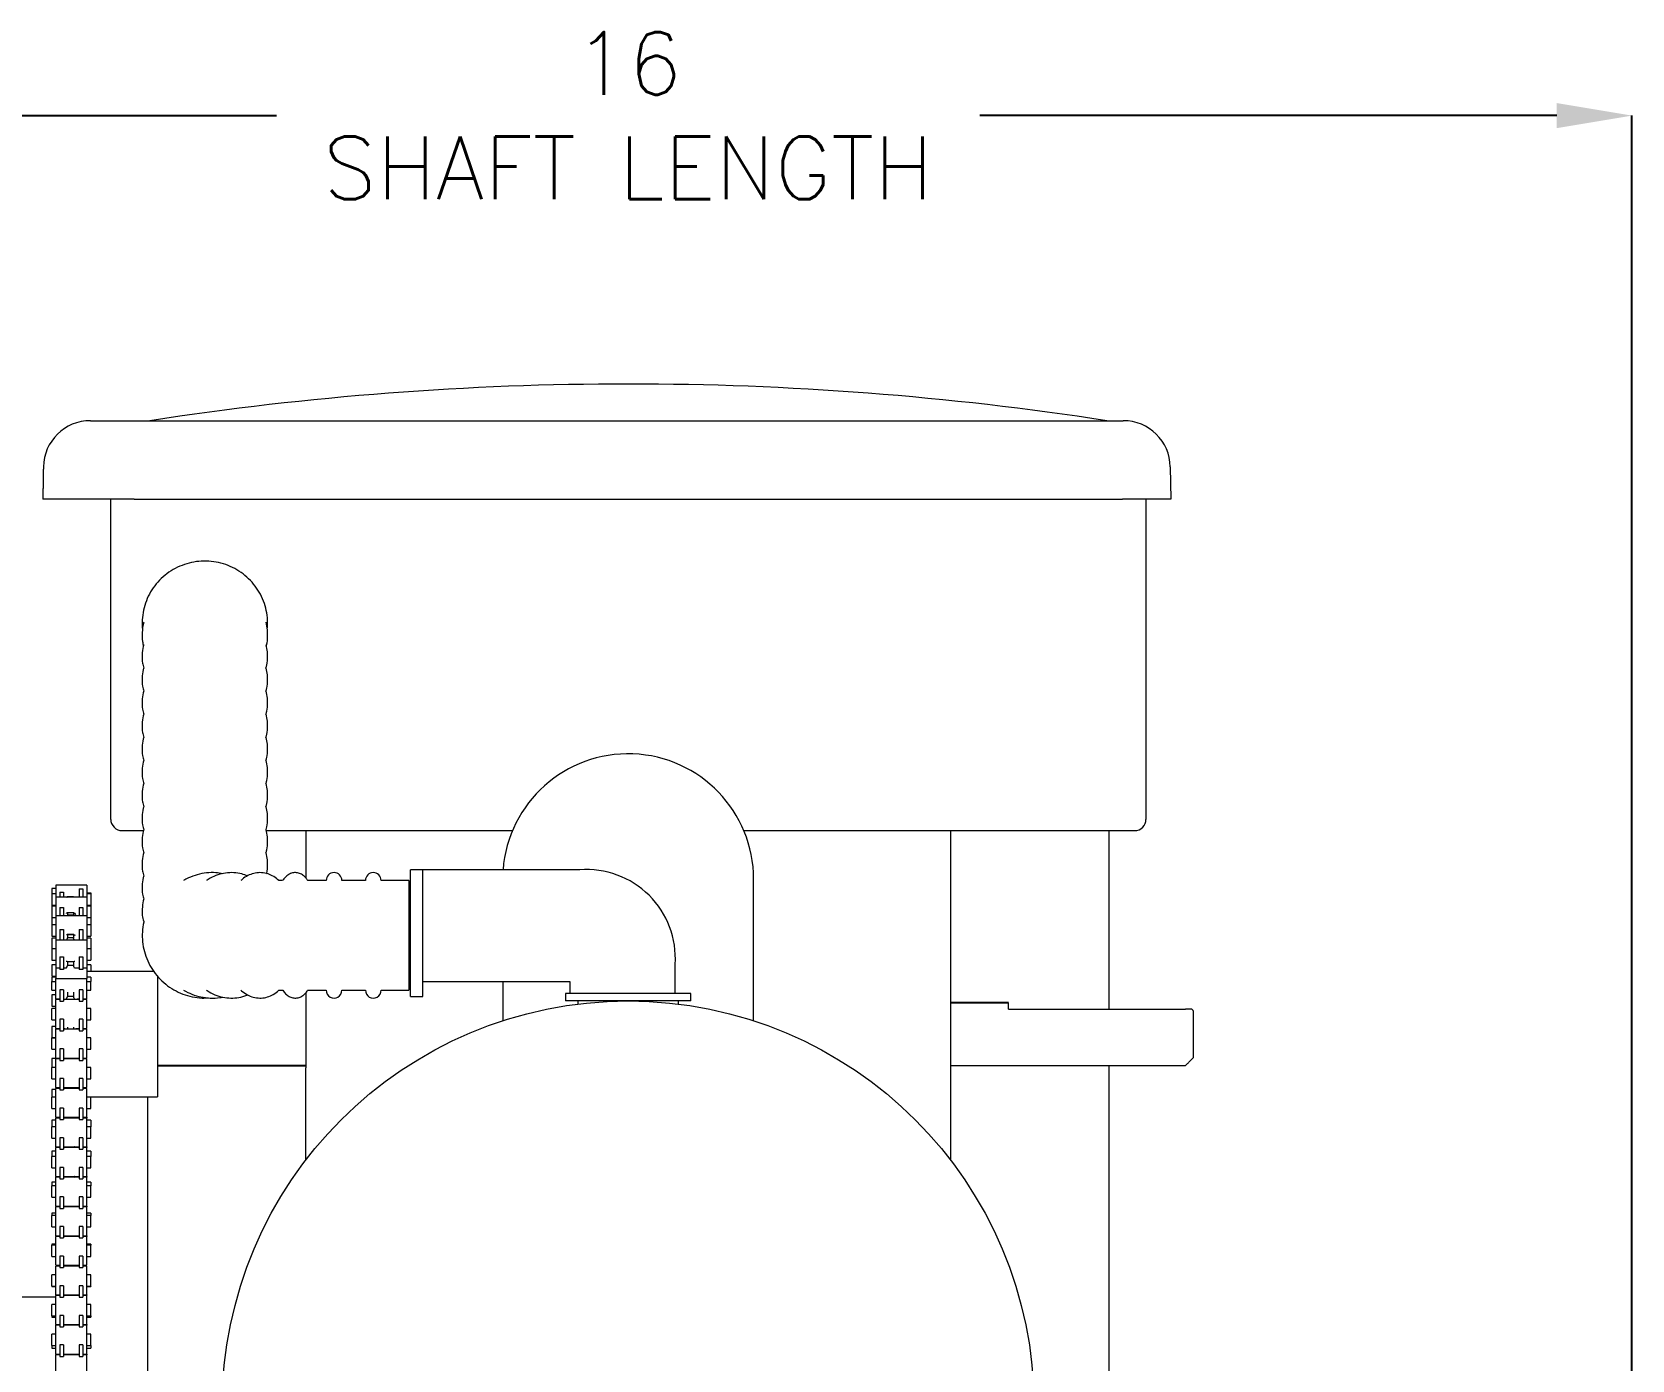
# Model space of a CAD drawing. Header units: inches. Extents: x 28.28 to 36.84, y 9.54 to 18.41.
# Drawn here: x 31.765 to 34.952, y 15.594 to 18.24 of the extents above; entities that cross this region are included whole.
import ezdxf

# ---------------------------------------------------------------- set-up
doc = ezdxf.new("R2010")
doc.units = ezdxf.units.IN
doc.header["$MEASUREMENT"] = 0
doc.header["$PDSIZE"] = -1
doc.layers.add('DIM', color=1, linetype='Continuous')
doc.styles.add('ROMANS', font='romans.shx')
doc.styles.add('SLDTEXTSTYLE0', font='ARIAL.TTF', dxfattribs={"width": 0.7})
doc.dimstyles.new('SLDDIMSTYLE3', dxfattribs={"dimtxt": 0.125, "dimasz": 0.15, "dimexe": 0, "dimexo": 0.0625, "dimgap": 0.03125, "dimtad": 0, "dimtih": 1, "dimtoh": 1, "dimdec": 3, "dimlfac": 4, "dimrnd": 1e-09, "dimzin": 12, "dimdsep": 46, "dimtxsty": 'SLDTEXTSTYLE0', "dimsah": 1, "dimcen": 0.09, "dimadec": 0, "dimazin": 0, "dimtfac": 1, "dimtdec": 3, "dimtofl": 0, "dimtmove": 0, "dimatfit": 3, "dimfxl": 0, "dimtolj": 1, "dimtzin": 12, "dimarcsym": 0})

# ---------------------------------------------------------------- blocks, each defined once
blk = doc.blocks.new('*D9')
at = {"layer": 'DEFPOINTS', "color": 0}
for p in [(34.9523, 18.0737), (30.9523, 14.352), (34.9523, 14.352)]:
    blk.add_point(p, dxfattribs=at)
at = {"layer": 'DIM', "color": 0, "lineweight": -2}
for p, q in [((30.9523, 14.4145), (30.9523, 18.0737)), ((31.1023, 18.0737), (32.2514, 18.0737)), ((34.8023, 18.0737), (33.6532, 18.0737)), ((34.9523, 14.4145), (34.9523, 18.0737))]:
    blk.add_line(p, q, dxfattribs=at)
at = {"layer": 'DIM', "color": 0}
for points in [[(31.1023, 18.0987), (31.1023, 18.0487), (30.9523, 18.0737)], [(34.8023, 18.0987), (34.8023, 18.0487), (34.9523, 18.0737)]]:
    blk.add_solid(points, dxfattribs=at)
at = {"layer": 'DIM', "color": 0, "insert": (32.9523, 18.2403), "char_height": 0.125, "attachment_point": 2, "style": 'ROMANS'}
blk.add_mtext('\\A1;16\\PSHAFT LENGTH', dxfattribs=at)

msp = doc.modelspace()

# ---------------------------------------------------------------- linework, layer by layer
at = {"color": 7, "linetype": 'Continuous', "lineweight": 15}
for p, q in [((31.880992, 17.465628), (31.966778, 17.465628)), ((31.966778, 17.465628), (31.968399, 17.465628)), ((31.968399, 17.465628), (33.93715, 17.465628)), ((33.93715, 17.465628), (33.938771, 17.465628)), ((34.032508, 17.373513), (34.033627, 17.309377)), ((31.871922, 17.309377), (31.786136, 17.309377)), ((31.968399, 17.309377), (31.871922, 17.309377)), ((31.921527, 16.671182), (31.921527, 17.309377)), ((31.968399, 17.309377), (33.93715, 17.309377)), ((34.033627, 17.309377), (33.93715, 17.309377)), ((33.984026, 17.309377), (33.984026, 16.671182)), ((31.943978, 16.648732), (31.960177, 16.648732)), ((31.960177, 16.648732), (31.986933, 16.648732)), ((32.230983, 16.648732), (32.721919, 16.648732)), ((32.310276, 16.648732), (32.310276, 16.554261)), ((33.18275, 16.648732), (33.945377, 16.648732)), ((33.595277, 15.991094), (33.595277, 16.648732)), ((33.909835, 16.648732), (33.909835, 16.292615)), ((33.945377, 16.648732), (33.961576, 16.648732)), ((32.515276, 16.549356), (32.515276, 16.330607)), ((32.518585, 16.317982), (32.518585, 16.570481)), ((32.543584, 16.317982), (32.543584, 16.570481)), ((33.202335, 16.269621), (33.202335, 16.551731)), ((31.804209, 16.533106), (31.804209, 16.522764)), ((31.804209, 16.522764), (31.804209, 16.50014)), ((31.812336, 16.540202), (31.812336, 16.515814)), ((31.812336, 16.515814), (31.812336, 16.478232)), ((31.819836, 16.525749), (31.827336, 16.525749)), ((31.819836, 16.525749), (31.819836, 16.515814)), ((31.827336, 16.525749), (31.827336, 16.515814)), ((31.835084, 16.517163), (31.835084, 16.515814)), ((31.835084, 16.517163), (31.847148, 16.517163)), ((31.847148, 16.517163), (31.847148, 16.515814)), ((31.858586, 16.532498), (31.866086, 16.532498)), ((31.858586, 16.532498), (31.858586, 16.515814)), ((31.858586, 16.521535), (31.858586, 16.515814)), ((31.866086, 16.532498), (31.866086, 16.515814)), ((31.866086, 16.520216), (31.866086, 16.515814)), ((31.873586, 16.540202), (31.873586, 16.515814)), ((31.873586, 16.515814), (31.873586, 16.478232)), ((31.88171, 16.524529), (31.88171, 16.50014)), ((31.804209, 16.50014), (31.804209, 16.498376)), ((31.804209, 16.498376), (31.804209, 16.475752)), ((31.819836, 16.495318), (31.827336, 16.495318)), ((31.819836, 16.495318), (31.819836, 16.478633)), ((31.827336, 16.495318), (31.827336, 16.478633)), ((31.835084, 16.485403), (31.835084, 16.480464)), ((31.835084, 16.485403), (31.847148, 16.485403)), ((31.847148, 16.485403), (31.847148, 16.480464)), ((31.858586, 16.495318), (31.866086, 16.495318)), ((31.858586, 16.495318), (31.858586, 16.478633)), ((31.866086, 16.495318), (31.866086, 16.478633)), ((31.88171, 16.50014), (31.88171, 16.498376)), ((31.88171, 16.498376), (31.88171, 16.475752)), ((31.804209, 16.475752), (31.804209, 16.461217)), ((31.804209, 16.461217), (31.804209, 16.43859)), ((31.812336, 16.478655), (31.812336, 16.430666)), ((31.819836, 16.451682), (31.827336, 16.451682)), ((31.819836, 16.451682), (31.819836, 16.430138)), ((31.827336, 16.451682), (31.827336, 16.430138)), ((31.847148, 16.480464), (31.835084, 16.480464)), ((31.858586, 16.451682), (31.866086, 16.451682)), ((31.858586, 16.451682), (31.858586, 16.430138)), ((31.866086, 16.451682), (31.866086, 16.430138)), ((31.873586, 16.478655), (31.873586, 16.430666)), ((31.88171, 16.475752), (31.88171, 16.461217)), ((31.88171, 16.461217), (31.88171, 16.43859)), ((31.804209, 16.434505), (31.804209, 16.416548)), ((31.812336, 16.430666), (31.812336, 16.37436)), ((31.827336, 16.430138), (31.819836, 16.430138)), ((31.835084, 16.441488), (31.835084, 16.435155)), ((31.835084, 16.441488), (31.847148, 16.441488)), ((31.847148, 16.435155), (31.835084, 16.435155)), ((31.847148, 16.441488), (31.847148, 16.435155)), ((31.866086, 16.430138), (31.858586, 16.430138)), ((31.873586, 16.430666), (31.873586, 16.37436)), ((31.88171, 16.434505), (31.88171, 16.416548)), ((31.804209, 16.416548), (31.804209, 16.413228)), ((31.804209, 16.413228), (31.804209, 16.390604)), ((31.819836, 16.397128), (31.827336, 16.397128)), ((31.819836, 16.397128), (31.819836, 16.371847)), ((31.827336, 16.397128), (31.827336, 16.371847)), ((31.835084, 16.387621), (31.835084, 16.380208)), ((31.835084, 16.387621), (31.847148, 16.387621)), ((31.847148, 16.387621), (31.847148, 16.380208)), ((31.858586, 16.397128), (31.866086, 16.397128)), ((31.858586, 16.397128), (31.858586, 16.371847)), ((31.866086, 16.397128), (31.866086, 16.371847)), ((31.88171, 16.416548), (31.88171, 16.413228)), ((31.88171, 16.413228), (31.88171, 16.390604)), ((31.804209, 16.381349), (31.804209, 16.365645)), ((31.804209, 16.365645), (31.804209, 16.358722)), ((31.804209, 16.356925), (31.804209, 16.347947)), ((31.812336, 16.37436), (31.812336, 16.354283)), ((31.812336, 16.354283), (31.873586, 16.354283)), ((31.812336, 16.313458), (31.812336, 16.354283)), ((31.827336, 16.371847), (31.819836, 16.371847)), ((31.847148, 16.380208), (31.835084, 16.380208)), ((31.866086, 16.371847), (31.858586, 16.371847)), ((31.873586, 16.37436), (31.873586, 16.354283)), ((31.873586, 16.313458), (31.873586, 16.354283)), ((31.88171, 16.381349), (31.88171, 16.367989)), ((31.88171, 16.356925), (31.88171, 16.347947)), ((32.014898, 16.357735), (32.014898, 16.11799)), ((31.804209, 16.347947), (31.812336, 16.347947)), ((31.804209, 16.330894), (31.804209, 16.347947)), ((31.804209, 16.321542), (31.804209, 16.308326)), ((31.827336, 16.331661), (31.819836, 16.331661)), ((31.819836, 16.331661), (31.819836, 16.308859)), ((31.827336, 16.331661), (31.827336, 16.308859)), ((31.835084, 16.326503), (31.835084, 16.318381)), ((31.847148, 16.326503), (31.847148, 16.318381)), ((31.866086, 16.331661), (31.858586, 16.331661)), ((31.858586, 16.331661), (31.858586, 16.308859)), ((31.866086, 16.331661), (31.866086, 16.308859)), ((31.873586, 16.347947), (31.88171, 16.347947)), ((31.88171, 16.330894), (31.88171, 16.347947)), ((32.310276, 16.325451), (32.310276, 16.176166)), ((32.702334, 16.347982), (32.702334, 16.269621)), ((33.077334, 16.324232), (32.827335, 16.324232)), ((31.804209, 16.308326), (31.804209, 16.298918)), ((31.804209, 16.271892), (31.804209, 16.294516)), ((31.812336, 16.313458), (31.812336, 16.311954)), ((31.812336, 16.254454), (31.812336, 16.311954)), ((31.819836, 16.308859), (31.827336, 16.308859)), ((31.847148, 16.318381), (31.835084, 16.318381)), ((31.858586, 16.308859), (31.866086, 16.308859)), ((31.873586, 16.254454), (31.873586, 16.311954)), ((31.88171, 16.271892), (31.88171, 16.294516)), ((33.077334, 16.309232), (32.827335, 16.309232)), ((33.710277, 16.292615), (33.710277, 16.305365)), ((33.710277, 16.292615), (34.062777, 16.292615)), ((34.077777, 16.290365), (34.077777, 16.242989)), ((31.804209, 16.258221), (31.804209, 16.247586)), ((31.827336, 16.272657), (31.819836, 16.272657)), ((31.819836, 16.272657), (31.819836, 16.249855)), ((31.827336, 16.272657), (31.827336, 16.249855)), ((31.866086, 16.272657), (31.858586, 16.272657)), ((31.858586, 16.272657), (31.858586, 16.249855)), ((31.866086, 16.272657), (31.866086, 16.249855)), ((31.804209, 16.247586), (31.804209, 16.235594)), ((31.804209, 16.212891), (31.804209, 16.235515)), ((31.812336, 16.254454), (31.812336, 16.252952)), ((31.812336, 16.195453), (31.812336, 16.252952)), ((31.819836, 16.249855), (31.827336, 16.249855)), ((31.835084, 16.257277), (31.835084, 16.252774)), ((31.847148, 16.257277), (31.847148, 16.252774)), ((31.858586, 16.249855), (31.866086, 16.249855)), ((31.873586, 16.195453), (31.873586, 16.252952)), ((31.88171, 16.212891), (31.88171, 16.235515)), ((34.077777, 16.242989), (34.077777, 16.195615)), ((31.804209, 16.194692), (31.804209, 16.186606)), ((31.812336, 16.195453), (31.812336, 16.193951)), ((31.812336, 16.136449), (31.812336, 16.193951)), ((31.827336, 16.213656), (31.819836, 16.213656)), ((31.819836, 16.213656), (31.819836, 16.190853)), ((31.827336, 16.213656), (31.827336, 16.190853)), ((31.835084, 16.194974), (31.847148, 16.194974)), ((31.866086, 16.213656), (31.858586, 16.213656)), ((31.858586, 16.213656), (31.858586, 16.190853)), ((31.866086, 16.213656), (31.866086, 16.190853)), ((31.873586, 16.136449), (31.873586, 16.193951)), ((31.804209, 16.186606), (31.804209, 16.176513)), ((31.804209, 16.153887), (31.804209, 16.176513)), ((31.819836, 16.190853), (31.827336, 16.190853)), ((31.858586, 16.190853), (31.866086, 16.190853)), ((31.88171, 16.153887), (31.88171, 16.176513)), ((32.310276, 15.992252), (32.310276, 16.176166)), ((33.909835, 16.180615), (33.909835, 15.082981)), ((31.804209, 16.133023), (31.804209, 16.124939)), ((31.812336, 16.136449), (31.812336, 16.134947)), ((31.812336, 16.077447), (31.812336, 16.134947)), ((31.827336, 16.154654), (31.819836, 16.154654)), ((31.819836, 16.154654), (31.819836, 16.131852)), ((31.819836, 16.131852), (31.827336, 16.131852)), ((31.827336, 16.154654), (31.827336, 16.131852)), ((31.866086, 16.154654), (31.858586, 16.154654)), ((31.858586, 16.154654), (31.858586, 16.131852)), ((31.858586, 16.131852), (31.866086, 16.131852)), ((31.866086, 16.154654), (31.866086, 16.131852)), ((31.873586, 16.077447), (31.873586, 16.134947)), ((31.804209, 16.124939), (31.804209, 16.117509)), ((31.804209, 16.094885), (31.804209, 16.117509)), ((31.88171, 16.11799), (31.88171, 16.117509)), ((31.88171, 16.094885), (31.88171, 16.117509)), ((31.994834, 16.11799), (31.994834, 15.082981)), ((31.804209, 16.071355), (31.804209, 16.063269)), ((31.812336, 16.077447), (31.812336, 16.075945)), ((31.812336, 16.018446), (31.812336, 16.075945)), ((31.827336, 16.09565), (31.819836, 16.09565)), ((31.819836, 16.09565), (31.819836, 16.072848)), ((31.819836, 16.072848), (31.827336, 16.072848)), ((31.827336, 16.09565), (31.827336, 16.072848)), ((31.854897, 16.077447), (31.854897, 16.075945)), ((31.866086, 16.09565), (31.858586, 16.09565)), ((31.858586, 16.09565), (31.858586, 16.072848)), ((31.858586, 16.072848), (31.866086, 16.072848)), ((31.866086, 16.09565), (31.866086, 16.072848)), ((31.873586, 16.077447), (31.873586, 16.075945)), ((31.873586, 16.018446), (31.873586, 16.075945)), ((31.88171, 16.071355), (31.88171, 16.063269)), ((31.804209, 16.063269), (31.804209, 16.058507)), ((31.804209, 16.035884), (31.804209, 16.058507)), ((31.827336, 16.036649), (31.819836, 16.036649)), ((31.819836, 16.036649), (31.819836, 16.013846)), ((31.827336, 16.036649), (31.827336, 16.013846)), ((31.866086, 16.036649), (31.858586, 16.036649)), ((31.858586, 16.036649), (31.858586, 16.013846)), ((31.866086, 16.036649), (31.866086, 16.013846)), ((31.88171, 16.063269), (31.88171, 16.058507)), ((31.88171, 16.035884), (31.88171, 16.058507)), ((31.804209, 16.009686), (31.804209, 16.001601)), ((31.812336, 16.018446), (31.812336, 16.016941)), ((31.812336, 15.959442), (31.812336, 16.016941)), ((31.819836, 16.013846), (31.827336, 16.013846)), ((31.847148, 16.017716), (31.835084, 16.017716)), ((31.854897, 16.018446), (31.854897, 16.016615)), ((31.858586, 16.013846), (31.866086, 16.013846)), ((31.873586, 16.018446), (31.873586, 16.016941)), ((31.873586, 15.959442), (31.873586, 16.016941)), ((31.88171, 16.009686), (31.88171, 16.001601)), ((31.804209, 16.001601), (31.804209, 15.999506)), ((31.804209, 15.97688), (31.804209, 15.999506)), ((31.827336, 15.977647), (31.819836, 15.977647)), ((31.819836, 15.977647), (31.819836, 15.954845)), ((31.827336, 15.977647), (31.827336, 15.954845)), ((31.866086, 15.977647), (31.858586, 15.977647)), ((31.858586, 15.977647), (31.858586, 15.954845)), ((31.866086, 15.977647), (31.866086, 15.954845)), ((31.88171, 16.001601), (31.88171, 15.999506)), ((31.88171, 15.97688), (31.88171, 15.999506)), ((31.804209, 15.948016), (31.804209, 15.940502)), ((31.804209, 15.917878), (31.804209, 15.940502)), ((31.812336, 15.959442), (31.812336, 15.95794)), ((31.812336, 15.90044), (31.812336, 15.95794)), ((31.819836, 15.954845), (31.827336, 15.954845)), ((31.835084, 15.958909), (31.835084, 15.95794)), ((31.835084, 15.958909), (31.847148, 15.958909)), ((31.847148, 15.958909), (31.847148, 15.95794)), ((31.858586, 15.954845), (31.866086, 15.954845)), ((31.873586, 15.959442), (31.873586, 15.95794)), ((31.873586, 15.90044), (31.873586, 15.95794)), ((31.88171, 15.948016), (31.88171, 15.940502)), ((31.88171, 15.917878), (31.88171, 15.940502)), ((31.827336, 15.918643), (31.819836, 15.918643)), ((31.819836, 15.918643), (31.819836, 15.895841)), ((31.827336, 15.918643), (31.827336, 15.895841)), ((31.866086, 15.918643), (31.858586, 15.918643)), ((31.858586, 15.918643), (31.858586, 15.895841)), ((31.866086, 15.918643), (31.866086, 15.895841)), ((31.804209, 15.886349), (31.804209, 15.8815)), ((31.804209, 15.858874), (31.804209, 15.8815)), ((31.812336, 15.90044), (31.812336, 15.898938)), ((31.812336, 15.841439), (31.812336, 15.898938)), ((31.819836, 15.895841), (31.827336, 15.895841)), ((31.858586, 15.895841), (31.866086, 15.895841)), ((31.873586, 15.90044), (31.873586, 15.898938)), ((31.873586, 15.841439), (31.873586, 15.898938)), ((31.88171, 15.886349), (31.88171, 15.8815)), ((31.88171, 15.858874), (31.88171, 15.8815)), ((31.827336, 15.859642), (31.819836, 15.859642)), ((31.819836, 15.859642), (31.819836, 15.836839)), ((31.827336, 15.859642), (31.827336, 15.836839)), ((31.866086, 15.859642), (31.858586, 15.859642)), ((31.858586, 15.859642), (31.858586, 15.836839)), ((31.866086, 15.859642), (31.866086, 15.836839)), ((31.804209, 15.824679), (31.804209, 15.822499)), ((31.804209, 15.799873), (31.804209, 15.822499)), ((31.812336, 15.841439), (31.812336, 15.839934)), ((31.812336, 15.782435), (31.812336, 15.839934)), ((31.819836, 15.836839), (31.827336, 15.836839)), ((31.858586, 15.836839), (31.866086, 15.836839)), ((31.873586, 15.841439), (31.873586, 15.839934)), ((31.873586, 15.782435), (31.873586, 15.839934)), ((31.88171, 15.824679), (31.88171, 15.822499)), ((31.88171, 15.799873), (31.88171, 15.822499)), ((31.812336, 15.723433), (31.812336, 15.780933)), ((31.827336, 15.800638), (31.819836, 15.800638)), ((31.819836, 15.800638), (31.819836, 15.777838)), ((31.827336, 15.800638), (31.827336, 15.777838)), ((31.866086, 15.800638), (31.858586, 15.800638)), ((31.858586, 15.800638), (31.858586, 15.777838)), ((31.866086, 15.800638), (31.866086, 15.777838)), ((31.873586, 15.723433), (31.873586, 15.780933)), ((31.804209, 15.740871), (31.804209, 15.763495)), ((31.819836, 15.777838), (31.827336, 15.777838)), ((31.858586, 15.777838), (31.866086, 15.777838)), ((31.88171, 15.740871), (31.88171, 15.763495)), ((31.804209, 15.740871), (31.804209, 15.740385)), ((31.812336, 15.723433), (31.812336, 15.722947)), ((31.812336, 15.664432), (31.812336, 15.721931)), ((31.827336, 15.741636), (31.819836, 15.741636)), ((31.819836, 15.741636), (31.819836, 15.718834)), ((31.819836, 15.718834), (31.827336, 15.718834)), ((31.827336, 15.741636), (31.827336, 15.718834)), ((31.866086, 15.741636), (31.858586, 15.741636)), ((31.858586, 15.741636), (31.858586, 15.718834)), ((31.858586, 15.718834), (31.866086, 15.718834)), ((31.866086, 15.741636), (31.866086, 15.718834)), ((31.873586, 15.723433), (31.873586, 15.722947)), ((31.873586, 15.664432), (31.873586, 15.721931)), ((31.88171, 15.740871), (31.88171, 15.740385)), ((31.804209, 15.681867), (31.804209, 15.704493)), ((31.88171, 15.681867), (31.88171, 15.704493)), ((31.804209, 15.681867), (31.804209, 15.678718)), ((31.812336, 15.664432), (31.812336, 15.662927)), ((31.812336, 15.605428), (31.812336, 15.662927)), ((31.827336, 15.682635), (31.819836, 15.682635)), ((31.819836, 15.682635), (31.819836, 15.659832)), ((31.819836, 15.659832), (31.827336, 15.659832)), ((31.827336, 15.682635), (31.827336, 15.659832)), ((31.866086, 15.682635), (31.858586, 15.682635)), ((31.858586, 15.682635), (31.858586, 15.659832)), ((31.858586, 15.659832), (31.866086, 15.659832)), ((31.866086, 15.682635), (31.866086, 15.659832)), ((31.873586, 15.664432), (31.873586, 15.662927)), ((31.873586, 15.605428), (31.873586, 15.662927)), ((31.88171, 15.681867), (31.88171, 15.678718)), ((31.804209, 15.622866), (31.804209, 15.64549)), ((31.804209, 15.622866), (31.804209, 15.617048)), ((31.827336, 15.623631), (31.819836, 15.623631)), ((31.819836, 15.623631), (31.819836, 15.600828)), ((31.827336, 15.623631), (31.827336, 15.600828)), ((31.866086, 15.623631), (31.858586, 15.623631)), ((31.858586, 15.623631), (31.858586, 15.600828)), ((31.866086, 15.623631), (31.866086, 15.600828)), ((31.88171, 15.622866), (31.88171, 15.64549)), ((31.88171, 15.622866), (31.88171, 15.617048)), ((31.812336, 15.605428), (31.812336, 15.603926)), ((31.812336, 15.546426), (31.812336, 15.603926)), ((31.819836, 15.600828), (31.827336, 15.600828)), ((31.858586, 15.600828), (31.866086, 15.600828)), ((31.873586, 15.605428), (31.873586, 15.603926)), ((31.873586, 15.546426), (31.873586, 15.603926))]:
    msp.add_line(p, q, dxfattribs=at)
for p, q in [((33.710277, 16.305365), (33.595277, 16.305365)), ((32.014898, 16.180615), (32.310276, 16.180615))]:
    msp.add_line(p, q)
msp.add_circle((32.952334, 15.500481), 0.80875, dxfattribs=at)
for centre, radius, start, end in [((32.952775, 11.288679), 6.250051, 81.2282376, 98.7717624), ((31.880992, 17.371876), 0.093751, 90.000318, 178.999912), ((33.938771, 17.371876), 0.093751, 1.000088, 89.999682), ((32.952334, 16.55173), 0.250001, 0.000291, 175.698575), ((31.943977, 16.671181), 0.022449, 179.997763, 270.002237), ((33.961577, 16.671181), 0.022449, 269.997763, 0.002237), ((32.366327, 16.549355), 0.015625, 0.004302, 179.995698), ((32.444454, 16.549355), 0.015625, 0.004302, 179.995698), ((32.869432, 16.393996), 0.176989, 356.297377, 94.324476), ((32.366327, 16.330606), 0.015625, 179.995698, 0.004302), ((32.444454, 16.330606), 0.015625, 179.995698, 0.004302)]:
    msp.add_arc(centre, radius, start, end, dxfattribs=at)
for points in [[(31.787255, 17.373513), (31.786136, 17.309377)], [(32.428829, 16.549356), (32.381952, 16.549356)], [(32.515276, 16.549356), (32.460079, 16.549356)], [(32.856086, 16.570481), (32.518585, 16.570481)], [(31.812336, 16.533106), (31.804209, 16.533106)], [(31.812336, 16.522764), (31.804209, 16.522764)], [(31.873586, 16.540202), (31.812336, 16.540202)], [(31.873586, 16.515814), (31.812336, 16.515814)], [(31.833984, 16.515814), (31.835084, 16.517163)], [(31.847148, 16.517163), (31.848082, 16.515814)], [(31.873586, 16.524529), (31.88171, 16.524529)], [(31.88171, 16.522764), (31.873586, 16.522764)], [(31.804209, 16.50014), (31.812336, 16.50014)], [(31.812336, 16.498376), (31.804209, 16.498376)], [(31.873586, 16.50014), (31.88171, 16.50014)], [(31.88171, 16.498376), (31.873586, 16.498376)], [(31.804209, 16.475752), (31.812336, 16.475752)], [(31.812336, 16.461217), (31.804209, 16.461217)], [(31.873586, 16.478655), (31.812336, 16.478655)], [(31.835084, 16.480464), (31.834427, 16.478655)], [(31.847817, 16.478655), (31.847148, 16.480464)], [(31.873586, 16.475752), (31.88171, 16.475752)], [(31.88171, 16.461217), (31.873586, 16.461217)], [(31.804209, 16.43859), (31.812336, 16.43859)], [(31.812336, 16.434505), (31.804209, 16.434505)], [(31.819836, 16.430666), (31.812336, 16.430666)], [(31.858586, 16.430666), (31.827336, 16.430666)], [(31.833322, 16.441397), (31.835084, 16.441488)], [(31.835084, 16.435155), (31.833406, 16.430666)], [(31.847826, 16.441557), (31.83439, 16.441557)], [(31.847148, 16.441488), (31.850481, 16.440543)], [(31.848821, 16.430666), (31.847148, 16.435155)], [(31.873586, 16.430666), (31.866086, 16.430666)], [(31.873586, 16.43859), (31.88171, 16.43859)], [(31.88171, 16.434505), (31.873586, 16.434505)], [(31.812336, 16.413228), (31.804209, 16.413228)], [(31.804209, 16.390604), (31.812336, 16.390604)], [(31.847148, 16.387621), (31.849969, 16.388558)], [(31.88171, 16.413228), (31.873586, 16.413228)], [(31.873586, 16.390604), (31.88171, 16.390604)], [(31.812336, 16.381349), (31.804209, 16.381349)], [(31.804209, 16.358722), (31.812336, 16.358722)], [(31.812336, 16.356925), (31.804209, 16.356925)], [(31.819836, 16.37436), (31.812336, 16.37436)], [(31.832627, 16.37436), (31.827336, 16.37436)], [(31.835084, 16.380208), (31.832714, 16.37436)], [(31.858586, 16.37436), (31.849605, 16.37436)], [(31.873586, 16.37436), (31.866086, 16.37436)], [(31.88171, 16.381349), (31.873586, 16.381349)], [(32.006839, 16.367989), (31.873586, 16.367989)], [(31.88171, 16.356925), (31.873586, 16.356925)], [(33.046051, 16.324232), (33.046051, 16.382566)], [(31.804209, 16.330894), (31.812336, 16.330894)], [(31.812336, 16.321542), (31.804209, 16.321542)], [(31.873586, 16.330894), (31.88171, 16.330894)], [(32.381952, 16.330607), (32.428829, 16.330607)], [(32.460079, 16.330607), (32.515276, 16.330607)], [(32.543584, 16.347982), (32.836086, 16.347982)], [(32.827335, 16.324232), (32.827335, 16.309232)], [(32.836086, 16.347982), (32.836086, 16.324232)], [(33.077334, 16.309232), (33.077334, 16.324232)], [(31.804209, 16.298918), (31.812336, 16.298918)], [(31.812336, 16.294516), (31.804209, 16.294516)], [(31.812336, 16.313458), (31.819836, 16.313458)], [(31.819836, 16.311954), (31.812336, 16.311954)], [(31.827336, 16.313458), (31.827554, 16.313458)], [(31.858586, 16.311954), (31.827336, 16.311954)], [(31.835084, 16.318381), (31.832073, 16.311954)], [(31.854679, 16.313458), (31.858586, 16.313458)], [(31.866086, 16.313458), (31.873586, 16.313458)], [(31.873586, 16.311954), (31.866086, 16.311954)], [(31.88171, 16.294516), (31.873586, 16.294516)], [(32.518585, 16.317982), (32.543584, 16.317982)], [(32.852336, 16.309232), (32.852336, 16.303025)], [(33.052335, 16.303025), (33.052335, 16.309232)], [(34.077777, 16.290365), (34.075527, 16.292615)], [(31.804209, 16.271892), (31.812336, 16.271892)], [(31.812336, 16.258221), (31.804209, 16.258221)], [(31.873586, 16.271892), (31.88171, 16.271892)], [(31.804209, 16.235594), (31.812336, 16.235594)], [(31.812336, 16.235515), (31.804209, 16.235515)], [(31.812336, 16.254454), (31.819836, 16.254454)], [(31.819836, 16.252952), (31.812336, 16.252952)], [(31.827336, 16.254454), (31.830006, 16.254454)], [(31.858586, 16.252952), (31.827336, 16.252952)], [(31.852226, 16.254454), (31.858586, 16.254454)], [(31.866086, 16.254454), (31.873586, 16.254454)], [(31.873586, 16.252952), (31.866086, 16.252952)], [(31.88171, 16.235515), (31.873586, 16.235515)], [(31.804209, 16.212891), (31.812336, 16.212891)], [(31.812336, 16.194692), (31.804209, 16.194692)], [(31.812336, 16.195453), (31.819836, 16.195453)], [(31.819836, 16.193951), (31.812336, 16.193951)], [(31.827336, 16.195453), (31.858586, 16.195453)], [(31.858586, 16.193951), (31.827336, 16.193951)], [(31.866086, 16.195453), (31.873586, 16.195453)], [(31.873586, 16.193951), (31.866086, 16.193951)], [(31.873586, 16.212891), (31.88171, 16.212891)], [(34.062777, 16.180615), (34.077777, 16.195615)], [(31.812336, 16.176513), (31.804209, 16.176513)], [(31.88171, 16.176513), (31.873586, 16.176513)], [(33.595277, 16.180615), (34.062777, 16.180615)], [(31.804209, 16.153887), (31.812336, 16.153887)], [(31.812336, 16.133023), (31.804209, 16.133023)], [(31.812336, 16.136449), (31.819836, 16.136449)], [(31.819836, 16.134947), (31.812336, 16.134947)], [(31.827336, 16.136449), (31.858586, 16.136449)], [(31.858586, 16.134947), (31.827336, 16.134947)], [(31.848765, 16.134947), (31.849406, 16.136449)], [(31.866086, 16.136449), (31.873586, 16.136449)], [(31.873586, 16.134947), (31.866086, 16.134947)], [(31.873586, 16.153887), (31.88171, 16.153887)], [(31.812336, 16.117509), (31.804209, 16.117509)], [(31.873586, 16.11799), (32.014898, 16.11799)], [(31.88171, 16.117509), (31.873586, 16.117509)], [(31.804209, 16.094885), (31.812336, 16.094885)], [(31.812336, 16.071355), (31.804209, 16.071355)], [(31.812336, 16.077447), (31.819836, 16.077447)], [(31.819836, 16.075945), (31.812336, 16.075945)], [(31.827336, 16.077447), (31.858586, 16.077447)], [(31.858586, 16.075945), (31.827336, 16.075945)], [(31.848296, 16.075945), (31.848873, 16.077447)], [(31.866086, 16.077447), (31.873586, 16.077447)], [(31.873586, 16.075945), (31.866086, 16.075945)], [(31.873586, 16.094885), (31.88171, 16.094885)], [(31.88171, 16.071355), (31.873586, 16.071355)], [(31.812336, 16.058507), (31.804209, 16.058507)], [(31.804209, 16.035884), (31.812336, 16.035884)], [(31.88171, 16.058507), (31.873586, 16.058507)], [(31.873586, 16.035884), (31.88171, 16.035884)], [(31.812336, 16.009686), (31.804209, 16.009686)], [(31.812336, 16.018446), (31.819836, 16.018446)], [(31.819836, 16.016941), (31.812336, 16.016941)], [(31.827336, 16.018446), (31.858586, 16.018446)], [(31.858586, 16.016941), (31.827336, 16.016941)], [(31.85481, 16.016941), (31.85485, 16.018446)], [(31.866086, 16.018446), (31.873586, 16.018446)], [(31.873586, 16.016941), (31.866086, 16.016941)], [(31.88171, 16.009686), (31.873586, 16.009686)], [(31.812336, 15.999506), (31.804209, 15.999506)], [(31.804209, 15.97688), (31.812336, 15.97688)], [(31.88171, 15.999506), (31.873586, 15.999506)], [(31.873586, 15.97688), (31.88171, 15.97688)], [(31.812336, 15.948016), (31.804209, 15.948016)], [(31.812336, 15.940502), (31.804209, 15.940502)], [(31.812336, 15.959442), (31.819836, 15.959442)], [(31.819836, 15.95794), (31.812336, 15.95794)], [(31.827336, 15.959442), (31.858586, 15.959442)], [(31.858586, 15.95794), (31.827336, 15.95794)], [(31.83021, 15.959805), (31.830888, 15.95794)], [(31.851403, 15.95794), (31.852022, 15.959805)], [(31.866086, 15.959442), (31.873586, 15.959442)], [(31.873586, 15.95794), (31.866086, 15.95794)], [(31.88171, 15.948016), (31.873586, 15.948016)], [(31.88171, 15.940502), (31.873586, 15.940502)], [(31.804209, 15.917878), (31.812336, 15.917878)], [(31.873586, 15.917878), (31.88171, 15.917878)], [(31.812336, 15.886349), (31.804209, 15.886349)], [(31.812336, 15.8815), (31.804209, 15.8815)], [(31.812336, 15.90044), (31.819836, 15.90044)], [(31.819836, 15.898938), (31.812336, 15.898938)], [(31.827336, 15.90044), (31.858586, 15.90044)], [(31.858586, 15.898938), (31.827336, 15.898938)], [(31.866086, 15.90044), (31.873586, 15.90044)], [(31.873586, 15.898938), (31.866086, 15.898938)], [(31.88171, 15.886349), (31.873586, 15.886349)], [(31.88171, 15.8815), (31.873586, 15.8815)], [(31.804209, 15.858874), (31.812336, 15.858874)], [(31.873586, 15.858874), (31.88171, 15.858874)], [(31.812336, 15.824679), (31.804209, 15.824679)], [(31.812336, 15.822499), (31.804209, 15.822499)], [(31.812336, 15.841439), (31.819836, 15.841439)], [(31.819836, 15.839934), (31.812336, 15.839934)], [(31.827336, 15.841439), (31.858586, 15.841439)], [(31.858586, 15.839934), (31.827336, 15.839934)], [(31.866086, 15.841439), (31.873586, 15.841439)], [(31.873586, 15.839934), (31.866086, 15.839934)], [(31.88171, 15.824679), (31.873586, 15.824679)], [(31.88171, 15.822499), (31.873586, 15.822499)], [(31.804209, 15.799873), (31.812336, 15.799873)], [(31.812336, 15.782435), (31.819836, 15.782435)], [(31.819836, 15.780933), (31.812336, 15.780933)], [(31.827336, 15.782435), (31.858586, 15.782435)], [(31.858586, 15.780933), (31.827336, 15.780933)], [(31.866086, 15.782435), (31.873586, 15.782435)], [(31.873586, 15.780933), (31.866086, 15.780933)], [(31.873586, 15.799873), (31.88171, 15.799873)], [(31.812336, 15.763495), (31.804209, 15.763495)], [(31.88171, 15.763495), (31.873586, 15.763495)], [(31.812336, 15.71923), (30.52396, 15.71923)], [(31.804209, 15.740871), (31.812336, 15.740871)], [(31.804209, 15.740385), (31.812336, 15.740385)], [(31.812336, 15.723433), (31.819836, 15.723433)], [(31.812336, 15.722947), (31.819836, 15.722947)], [(31.819836, 15.721931), (31.812336, 15.721931)], [(31.827336, 15.723433), (31.858586, 15.723433)], [(31.827336, 15.722947), (31.858586, 15.722947)], [(31.858586, 15.721931), (31.827336, 15.721931)], [(31.866086, 15.723433), (31.873586, 15.723433)], [(31.866086, 15.722947), (31.873586, 15.722947)], [(31.873586, 15.721931), (31.866086, 15.721931)], [(31.873586, 15.740871), (31.88171, 15.740871)], [(31.873586, 15.740385), (31.88171, 15.740385)], [(31.812336, 15.704493), (31.804209, 15.704493)], [(31.88171, 15.704493), (31.873586, 15.704493)], [(31.804209, 15.681867), (31.812336, 15.681867)], [(31.804209, 15.678718), (31.812336, 15.678718)], [(31.812336, 15.664432), (31.819836, 15.664432)], [(31.819836, 15.662927), (31.812336, 15.662927)], [(31.827336, 15.664432), (31.858586, 15.664432)], [(31.858586, 15.662927), (31.827336, 15.662927)], [(31.866086, 15.664432), (31.873586, 15.664432)], [(31.873586, 15.662927), (31.866086, 15.662927)], [(31.873586, 15.681867), (31.88171, 15.681867)], [(31.873586, 15.678718), (31.88171, 15.678718)], [(31.812336, 15.64549), (31.804209, 15.64549)], [(31.804209, 15.622866), (31.812336, 15.622866)], [(31.88171, 15.64549), (31.873586, 15.64549)], [(31.873586, 15.622866), (31.88171, 15.622866)], [(31.804209, 15.617048), (31.812336, 15.617048)], [(31.812336, 15.605428), (31.819836, 15.605428)], [(31.819836, 15.603926), (31.812336, 15.603926)], [(31.827336, 15.605428), (31.858586, 15.605428)], [(31.858586, 15.603926), (31.827336, 15.603926)], [(31.866086, 15.605428), (31.873586, 15.605428)], [(31.873586, 15.603926), (31.866086, 15.603926)], [(31.873586, 15.617048), (31.88171, 15.617048)]]:
    msp.add_open_spline(points, degree=1, dxfattribs=at)
for points, knots in [([(32.234027, 17.062132), (32.233928, 17.065783), (32.233654, 17.075937), (32.230731, 17.092438), (32.224441, 17.111003), (32.215237, 17.128356), (32.203404, 17.14406), (32.189223, 17.157728), (32.173049, 17.169019), (32.155282, 17.177655), (32.136361, 17.183415), (32.11676, 17.186165), (32.096961, 17.185826), (32.077462, 17.182404), (32.058743, 17.175995), (32.041275, 17.166744), (32.025493, 17.154887), (32.011795, 17.140719), (32.000512, 17.124594), (31.991955, 17.106918), (31.986223, 17.088112), (31.9839, 17.068719), (31.983553, 17.055344), (31.984789, 17.048756), (31.984826, 17.048562)], [0, 0, 0, 0, 0.02710508, 0.07540135, 0.12375513, 0.17216791, 0.22064097, 0.26919631, 0.31783202, 0.36654362, 0.41530978, 0.46412337, 0.51295321, 0.56177236, 0.61056221, 0.65930238, 0.70797054, 0.75655758, 0.80506667, 0.85350341, 0.90188076, 0.95021795, 0.99853468, 1, 1, 1, 1]), ([(31.987299, 17.064418), (31.987042, 17.063413), (31.985401, 17.056572), (31.983722, 17.043641), (31.983925, 17.028473), (31.986046, 17.019686), (31.986764, 17.016713)], [0.878518217, 0.878518217, 0.878518217, 0.878518217, 0.886358567, 0.931714057, 0.976901651, 1, 1, 1, 1]), ([(32.234027, 17.038589), (32.233927, 17.041985), (32.233674, 17.050531), (32.232149, 17.058983), (32.230868, 17.063981)], [0, 0, 0, 0, 0.0256914066, 0.0646412586, 0.0646412586, 0.0646412586, 0.0646412586]), ([(32.233175, 17.050624), (32.233471, 17.052632), (32.234032, 17.056448), (32.234029, 17.060304), (32.234027, 17.062132)], [0, 0, 0, 0, 0.52601519, 1, 1, 1, 1]), ([(32.231272, 17.015805), (32.231544, 17.016707), (32.233454, 17.023032), (32.233927, 17.030804), (32.234013, 17.037525), (32.234027, 17.038589)], [0, 0, 0, 0, 0.12277368, 0.86114974, 1, 1, 1, 1]), ([(31.987299, 17.01916), (31.986964, 17.017962), (31.985278, 17.011393), (31.983654, 16.999189), (31.984106, 16.984574), (31.986506, 16.97595), (31.98743, 16.972627)], [0.877064374, 0.877064374, 0.877064374, 0.877064374, 0.886789295, 0.930091911, 0.973059958, 1, 1, 1, 1]), ([(32.230653, 16.972761), (32.231284, 16.974712), (32.233652, 16.982033), (32.233868, 16.989772), (32.234027, 16.995448)], [0, 0, 0, 0, 0.26663309, 1, 1, 1, 1]), ([(32.234027, 16.995448), (32.233922, 16.998621), (32.233663, 17.006483), (32.232132, 17.014239), (32.230868, 17.018765)], [0, 0, 0, 0, 0.0248247474, 0.061509528, 0.061509528, 0.061509528, 0.061509528]), ([(31.987299, 16.973101), (31.986964, 16.971902), (31.985278, 16.965333), (31.983654, 16.953129), (31.984106, 16.938513), (31.986506, 16.92989), (31.98743, 16.926567)], [0.877063209, 0.877063209, 0.877063209, 0.877063209, 0.886788935, 0.930097772, 0.97305986, 1, 1, 1, 1]), ([(32.234027, 16.949388), (32.233922, 16.952561), (32.233663, 16.960423), (32.232132, 16.968179), (32.230868, 16.972706)], [0, 0, 0, 0, 0.0248248371, 0.0615095045, 0.0615095045, 0.0615095045, 0.0615095045]), ([(31.987299, 16.92704), (31.986964, 16.925842), (31.985277, 16.919273), (31.983654, 16.907069), (31.984106, 16.892454), (31.986506, 16.88383), (31.98743, 16.880507)], [0.877064962, 0.877064962, 0.877064962, 0.877064962, 0.886788586, 0.930097556, 0.973059777, 1, 1, 1, 1]), ([(32.230653, 16.926698), (32.231284, 16.928651), (32.233651, 16.935972), (32.233868, 16.943712), (32.234027, 16.949388)], [0, 0, 0, 0, 0.26670478, 1, 1, 1, 1]), ([(32.230653, 16.880639), (32.231284, 16.88259), (32.233652, 16.889912), (32.233868, 16.897652), (32.234027, 16.903328)], [0, 0, 0, 0, 0.26660604, 1, 1, 1, 1]), ([(32.234027, 16.903328), (32.233923, 16.906501), (32.233664, 16.914362), (32.232132, 16.922117), (32.230868, 16.926643)], [0, 0, 0, 0, 0.0248249137, 0.0615035064, 0.0615035064, 0.0615035064, 0.0615035064]), ([(31.987299, 16.88098), (31.986964, 16.879782), (31.985277, 16.873213), (31.983654, 16.861009), (31.984107, 16.846393), (31.986506, 16.837769), (31.98743, 16.834445)], [0.877060278, 0.877060278, 0.877060278, 0.877060278, 0.886783734, 0.930092286, 0.973054092, 1, 1, 1, 1]), ([(32.234027, 16.857266), (32.233923, 16.86044), (32.233664, 16.868301), (32.232132, 16.876057), (32.230868, 16.880583)], [0, 0, 0, 0, 0.0248307865, 0.0615090372, 0.0615090372, 0.0615090372, 0.0615090372]), ([(31.987299, 16.834918), (31.986964, 16.83372), (31.985278, 16.827151), (31.983654, 16.814948), (31.984106, 16.800332), (31.986506, 16.791708), (31.98743, 16.788385)], [0.87706446, 0.87706446, 0.87706446, 0.87706446, 0.886789375, 0.930091961, 0.973059977, 1, 1, 1, 1]), ([(32.230653, 16.834579), (32.231284, 16.836531), (32.233652, 16.843851), (32.233868, 16.85159), (32.234027, 16.857266)], [0, 0, 0, 0, 0.26663309, 1, 1, 1, 1]), ([(32.234027, 16.811206), (32.233922, 16.814379), (32.233663, 16.822241), (32.232132, 16.829997), (32.230868, 16.834524)], [0, 0, 0, 0, 0.0248247299, 0.0615094175, 0.0615094175, 0.0615094175, 0.0615094175]), ([(32.230653, 16.788519), (32.231284, 16.790471), (32.233652, 16.797791), (32.233868, 16.80553), (32.234027, 16.811206)], [0, 0, 0, 0, 0.26663309, 1, 1, 1, 1]), ([(31.987299, 16.788859), (31.986964, 16.787661), (31.985278, 16.781092), (31.983654, 16.768888), (31.984106, 16.754272), (31.986506, 16.745649), (31.98743, 16.742325)], [0.877063283, 0.877063283, 0.877063283, 0.877063283, 0.886788891, 0.930091662, 0.973059862, 1, 1, 1, 1]), ([(32.234027, 16.765146), (32.233922, 16.768319), (32.233663, 16.776181), (32.232132, 16.783937), (32.230868, 16.788464)], [0, 0, 0, 0, 0.0248248359, 0.0615095015, 0.0615095015, 0.0615095015, 0.0615095015]), ([(31.987299, 16.742798), (31.986964, 16.7416), (31.985277, 16.735031), (31.983654, 16.722827), (31.984106, 16.708212), (31.986506, 16.699589), (31.98743, 16.696265)], [0.877065061, 0.877065061, 0.877065061, 0.877065061, 0.886788677, 0.930097612, 0.973059799, 1, 1, 1, 1]), ([(32.230653, 16.742457), (32.231284, 16.744409), (32.233651, 16.751731), (32.233868, 16.759471), (32.234027, 16.765146)], [0, 0, 0, 0, 0.26670478, 1, 1, 1, 1]), ([(32.234027, 16.719087), (32.233923, 16.722259), (32.233664, 16.73012), (32.232132, 16.737875), (32.230868, 16.742402)], [0, 0, 0, 0, 0.0248248938, 0.061503457, 0.061503457, 0.061503457, 0.061503457]), ([(32.230653, 16.696397), (32.231284, 16.69835), (32.233651, 16.705671), (32.233868, 16.713411), (32.234027, 16.719087)], [0, 0, 0, 0, 0.26670478, 1, 1, 1, 1]), ([(31.987299, 16.696738), (31.986964, 16.69554), (31.985277, 16.688971), (31.983654, 16.676767), (31.984107, 16.662151), (31.986506, 16.653527), (31.98743, 16.650203)], [0.877060366, 0.877060366, 0.877060366, 0.877060366, 0.886783823, 0.930092341, 0.973054113, 1, 1, 1, 1]), ([(32.234027, 16.673024), (32.233923, 16.676198), (32.233664, 16.68406), (32.232132, 16.691816), (32.230868, 16.696342)], [0, 0, 0, 0, 0.0248307669, 0.0615089887, 0.0615089887, 0.0615089887, 0.0615089887]), ([(32.230868, 16.651069), (32.231417, 16.652779), (32.23369, 16.65986), (32.233882, 16.667346), (32.234027, 16.673024)], [0, 0, 0, 0, 0.24147996, 1, 1, 1, 1]), ([(31.987299, 16.650677), (31.986964, 16.649479), (31.985278, 16.64291), (31.983654, 16.630706), (31.984106, 16.616091), (31.986506, 16.607467), (31.98743, 16.604143)], [0.877064652, 0.877064652, 0.877064652, 0.877064652, 0.886789551, 0.930092069, 0.973060018, 1, 1, 1, 1]), ([(32.234027, 16.626965), (32.233922, 16.630137), (32.233663, 16.637999), (32.232132, 16.645755), (32.230868, 16.650282)], [0, 0, 0, 0, 0.0248246913, 0.0615093389, 0.0615093389, 0.0615093389, 0.0615093389]), ([(32.230653, 16.604277), (32.231284, 16.606229), (32.233652, 16.613549), (32.233868, 16.621289), (32.234027, 16.626965)], [0, 0, 0, 0, 0.26663309, 1, 1, 1, 1]), ([(31.987299, 16.604617), (31.986964, 16.603419), (31.985278, 16.59685), (31.983654, 16.584646), (31.984106, 16.570031), (31.986506, 16.561407), (31.98743, 16.558084)], [0.877063379, 0.877063379, 0.877063379, 0.877063379, 0.88678898, 0.930091717, 0.973059883, 1, 1, 1, 1]), ([(32.234027, 16.580905), (32.233922, 16.584078), (32.233663, 16.591939), (32.232132, 16.599695), (32.230868, 16.604222)], [0, 0, 0, 0, 0.0248248164, 0.0615094496, 0.0615094496, 0.0615094496, 0.0615094496]), ([(32.232039, 16.562908), (32.23216, 16.563306), (32.233918, 16.569091), (32.233974, 16.575208), (32.234027, 16.580905)], [0, 0, 0, 0, 0.06873113, 1, 1, 1, 1]), ([(31.987299, 16.558556), (31.986964, 16.557359), (31.985277, 16.550789), (31.983654, 16.538585), (31.984106, 16.52397), (31.986506, 16.515347), (31.98743, 16.512024)], [0.866905851, 0.866905851, 0.866905851, 0.866905851, 0.877433016, 0.924320955, 0.97083349, 1, 1, 1, 1]), ([(32.144573, 16.562805), (32.14005, 16.5636), (32.129382, 16.565475), (32.112217, 16.564801), (32.093768, 16.561342), (32.078449, 16.555642), (32.069559, 16.550948), (32.066306, 16.549023)], [0, 0, 0, 0, 0.032569084, 0.076806268, 0.121078028, 0.165518551, 0.192343089, 0.192343089, 0.192343089, 0.192343089]), ([(32.193989, 16.558325), (32.190249, 16.559811), (32.181442, 16.56331), (32.16658, 16.565318), (32.150298, 16.564713), (32.134372, 16.560894), (32.121648, 16.5552), (32.114442, 16.550717), (32.111978, 16.549023)], [0, 0, 0, 0, 0.02848493, 0.067078149, 0.105292532, 0.143610161, 0.182500926, 0.203692946, 0.203692946, 0.203692946, 0.203692946]), ([(32.256456, 16.549356), (32.253116, 16.552137), (32.246572, 16.557582), (32.234719, 16.562896), (32.222149, 16.565432), (32.209299, 16.564617), (32.197099, 16.560717), (32.187553, 16.555062), (32.182253, 16.550715), (32.180388, 16.549023)], [0, 0, 0, 0, 0.032013166, 0.062711866, 0.094957745, 0.125971942, 0.156857676, 0.188826834, 0.207420024, 0.207420024, 0.207420024, 0.207420024]), ([(32.263848, 16.549356), (32.263665, 16.549356), (32.261693, 16.549356), (32.259229, 16.549356), (32.256948, 16.549356), (32.256456, 16.549356)], [0, 0, 0, 0, 0.017229954, 0.185626979, 0.231941683, 0.231941683, 0.231941683, 0.231941683]), ([(32.313961, 16.549023), (32.312678, 16.551028), (32.30981, 16.555509), (32.30361, 16.560835), (32.295927, 16.564503), (32.287498, 16.56542), (32.279345, 16.563416), (32.272194, 16.558953), (32.26734, 16.553832), (32.264821, 16.550289), (32.263996, 16.549023)], [0, 0, 0, 0, 0.020450186, 0.045725591, 0.069299641, 0.092908049, 0.117335348, 0.140254249, 0.16467187, 0.177679595, 0.177679595, 0.177679595, 0.177679595]), ([(32.350718, 16.549356), (32.348772, 16.549356), (32.344884, 16.549356), (32.339056, 16.549356), (32.333239, 16.549356), (32.327436, 16.549356), (32.321651, 16.549356), (32.31709, 16.549356), (32.314457, 16.549356), (32.313747, 16.549356)], [0, 0, 0, 0, 0.126102382, 0.251951343, 0.377648251, 0.50299037, 0.627977699, 0.75250887, 0.798524745, 0.798524745, 0.798524745, 0.798524745]), ([(31.833033, 16.483829), (31.833125, 16.483973), (31.833596, 16.484716), (31.83442, 16.485097), (31.835084, 16.485403)], [0, 0, 0, 0, 0.19478654, 1, 1, 1, 1]), ([(31.847148, 16.485403), (31.848371, 16.484511), (31.850454, 16.482989), (31.851564, 16.480681), (31.852022, 16.479727)], [0, 0, 0, 0, 0.58689287, 1, 1, 1, 1]), ([(31.987299, 16.512514), (31.986963, 16.51131), (31.985283, 16.504736), (31.983727, 16.492539), (31.983857, 16.479957), (31.985607, 16.473305), (31.987299, 16.467301)], [0.860876055, 0.860876055, 0.860876055, 0.860876055, 0.873599048, 0.929983951, 0.985917413, 1, 1, 1, 1]), ([(31.987299, 16.467301), (31.987219, 16.466945), (31.985732, 16.460163), (31.98394, 16.446718), (31.984439, 16.426928), (31.988043, 16.407463), (31.994659, 16.388807), (32.004125, 16.371423), (32.016203, 16.355744), (32.030596, 16.342159), (32.046945, 16.33102), (32.064841, 16.32255), (32.083836, 16.317132), (32.101115, 16.314638), (32.111871, 16.31528), (32.116061, 16.31553)], [0.43583137, 0.43583137, 0.43583137, 0.43583137, 0.43851003, 0.486766735, 0.535029291, 0.583284085, 0.631543716, 0.679795425, 0.728045484, 0.776288624, 0.824527264, 0.872759528, 0.920990892, 0.969221765, 1, 1, 1, 1]), ([(31.83232, 16.38841), (31.83266, 16.38851), (31.833672, 16.388807), (31.834521, 16.388094), (31.835084, 16.387621)], [0, 0, 0, 0, 0.33603058, 1, 1, 1, 1]), ([(31.849497, 16.37436), (31.849301, 16.374825), (31.848481, 16.376759), (31.847724, 16.378719), (31.847148, 16.380208)], [0, 0, 0, 0, 0.23996699, 1, 1, 1, 1]), ([(32.066666, 16.330725), (32.071972, 16.327611), (32.083187, 16.32218), (32.101155, 16.316798), (32.119795, 16.314687), (32.134215, 16.314815), (32.142045, 16.316627), (32.143803, 16.317034)], [0.810459834, 0.810459834, 0.810459834, 0.810459834, 0.854130827, 0.89864254, 0.942952763, 0.987189302, 1, 1, 1, 1]), ([(32.112293, 16.330725), (32.112774, 16.330397), (32.11798, 16.326916), (32.128419, 16.321311), (32.144362, 16.316304), (32.16072, 16.314417), (32.176879, 16.31599), (32.188098, 16.318495), (32.1934, 16.321153), (32.193862, 16.321385)], [0.797681022, 0.797681022, 0.797681022, 0.797681022, 0.801799821, 0.842063283, 0.881268794, 0.919741957, 0.957931139, 0.9963312, 1, 1, 1, 1]), ([(32.180626, 16.330725), (32.181044, 16.330348), (32.185138, 16.32675), (32.193025, 16.321238), (32.205454, 16.316229), (32.21805, 16.314441), (32.230802, 16.315893), (32.242748, 16.320509), (32.251358, 16.325651), (32.255388, 16.329678), (32.256318, 16.330607)], [0.793586639, 0.793586639, 0.793586639, 0.793586639, 0.79774187, 0.833828215, 0.86413804, 0.896032511, 0.926922029, 0.957913003, 0.990287109, 1, 1, 1, 1]), ([(32.256318, 16.330607), (32.256879, 16.330607), (32.25923, 16.330607), (32.261904, 16.330607), (32.264016, 16.330607), (32.264339, 16.330607)], [0.751634937, 0.751634937, 0.751634937, 0.751634937, 0.803807586, 0.969989827, 1, 1, 1, 1]), ([(32.26414, 16.330725), (32.265816, 16.328177), (32.269465, 16.323501), (32.276298, 16.318076), (32.284194, 16.315013), (32.292608, 16.314745), (32.30057, 16.317299), (32.307398, 16.322245), (32.311803, 16.326907), (32.313603, 16.330092), (32.313961, 16.330725)], [0.823545751, 0.823545751, 0.823545751, 0.823545751, 0.849773557, 0.874355508, 0.897868303, 0.921548991, 0.945561003, 0.968483231, 0.993735685, 1, 1, 1, 1]), ([(32.313894, 16.330607), (32.314523, 16.330607), (32.317074, 16.330607), (32.321554, 16.330607), (32.327343, 16.330607), (32.333149, 16.330607), (32.33897, 16.330607), (32.3448, 16.330607), (32.34869, 16.330607), (32.350636, 16.330607)], [0.206785244, 0.206785244, 0.206785244, 0.206785244, 0.247479609, 0.372004661, 0.496985663, 0.622371954, 0.748062212, 0.873955114, 1, 1, 1, 1]), ([(31.850197, 16.311954), (31.849758, 16.312774), (31.848639, 16.314866), (31.847712, 16.317052), (31.847148, 16.318381)], [0, 0, 0, 0, 0.391708894, 1, 1, 1, 1]), ([(34.075041, 16.292615), (34.075172, 16.292615), (34.077762, 16.292615), (34.067385, 16.292615), (34.064205, 16.292615), (34.062777, 16.292615)], [0, 0, 0, 0, 0.02867965, 0.56403319, 1, 1, 1, 1]), ([(31.832857, 16.136449), (31.833015, 16.136111), (31.833246, 16.135615), (31.833455, 16.135108), (31.833521, 16.134947)], [0, 0, 0, 0, 0.68103007, 1, 1, 1, 1]), ([(31.848927, 16.018446), (31.848922, 16.018439), (31.8485, 16.017955), (31.84782, 16.017835), (31.847148, 16.017716)], [0, 0, 0, 0, 0.01295646, 1, 1, 1, 1]), ([(31.848958, 15.959442), (31.848942, 15.959408), (31.848476, 15.9584), (31.847801, 15.957509), (31.847148, 15.956647)], [0, 0, 0, 0, 0.033414588, 1, 1, 1, 1])]:
    msp.add_open_spline(points, degree=3, knots=knots, dxfattribs=at)

# ---------------------------------------------------------------- dimensions: what is measured, and where the dimension line sits
at = {"layer": 'DIM'}
dim = msp.add_linear_dim(base=(34.952335, 18.07366), p1=(30.952335, 14.352044), p2=(34.952335, 14.352044), text='<>\\PSHAFT LENGTH', dimstyle='SLDDIMSTYLE3', override={"dimdec": 4, "dimlunit": 5, "dimtxsty": 'ROMANS', "dimfrac": 2}, dxfattribs=at)
dim.commit()
dim.dimension.update_dxf_attribs({"geometry": '*D9', "text_midpoint": (32.952335, 18.07366)})

doc.saveas('drawing.dxf')
